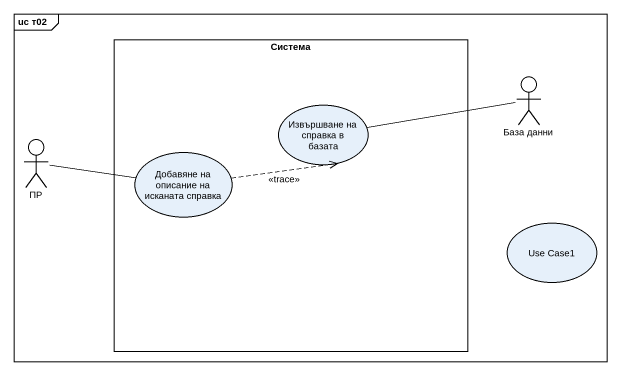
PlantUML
@startuml
mainframe uc т02
rectangle Система {
  usecase "Извършване на справка в базата" as Извършване_на_справка_в
  usecase "Добавяне на описание на исканата справка" as Добавяне_на_описание_на
}
actor "База данни" as База_данни
actor ПР
usecase "Use Case1" as Use_Case1
База_данни -left- Извършване_на_справка_в
ПР -right- Добавяне_на_описание_на
Добавяне_на_описание_на .right.> Извършване_на_справка_в : <<trace>>
@enduml
